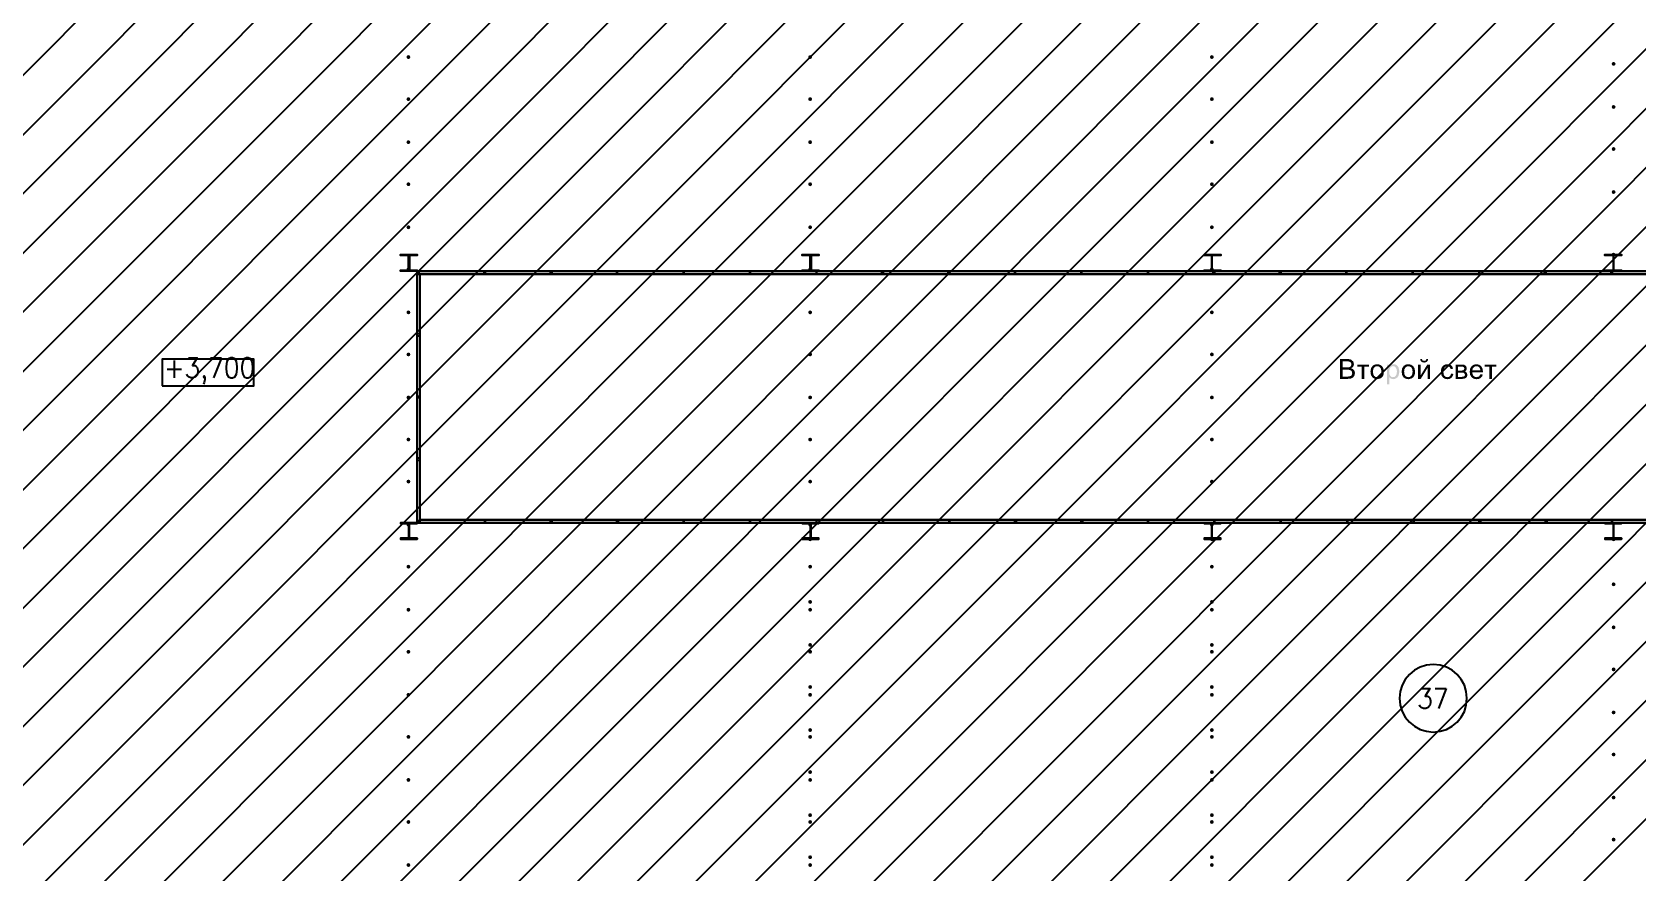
# Model space of a CAD drawing. Header units: millimetres. Extents: x 0 to 420, y 0 to 297.
# Drawn here: x 260.3 to 329.8, y 157.7 to 194.1 of the extents above; entities that cross this region are included whole.
import ezdxf

# ---------------------------------------------------------------- set-up
doc = ezdxf.new("R2010")
doc.units = ezdxf.units.MM
doc.layers.get('0').update_dxf_attribs({"linetype": 'CONTINUOUS'})
doc.styles.get("Standard").update_dxf_attribs({"font": 'STANDARD'})

msp = doc.modelspace()

# ---------------------------------------------------------------- hatches: boundary and pattern name
at = {"true_color": 0x000007}
for points in [[(276.690667, 192.997667), (276.665796, 192.937871), (276.606, 192.913), (276.546204, 192.937871), (276.521333, 192.997667), (276.546204, 193.057462), (276.606, 193.082333), (276.665796, 193.057463)], [(294.089667, 192.997667), (294.064796, 192.937871), (294.005, 192.913), (293.945204, 192.937871), (293.920333, 192.997667), (293.945204, 193.057462), (294.005, 193.082333), (294.064796, 193.057463)], [(311.488667, 192.997667), (311.463796, 192.937871), (311.404, 192.913), (311.344204, 192.937871), (311.319333, 192.997667), (311.344204, 193.057462), (311.404, 193.082333), (311.463796, 193.057463)], [(328.887667, 192.701333), (328.862796, 192.641537), (328.803, 192.616667), (328.743204, 192.641537), (328.718333, 192.701333), (328.743204, 192.761129), (328.803, 192.786), (328.862796, 192.761129)], [(276.690667, 191.177333), (276.665796, 191.117537), (276.606, 191.092667), (276.546204, 191.117537), (276.521333, 191.177333), (276.546204, 191.237129), (276.606, 191.262), (276.665796, 191.237129)], [(294.089667, 191.177333), (294.064796, 191.117537), (294.005, 191.092667), (293.945204, 191.117537), (293.920333, 191.177333), (293.945204, 191.237129), (294.005, 191.262), (294.064796, 191.237129)], [(311.488667, 191.177333), (311.463796, 191.117537), (311.404, 191.092667), (311.344204, 191.117537), (311.319333, 191.177333), (311.344204, 191.237129), (311.404, 191.262), (311.463796, 191.237129)], [(328.887667, 190.838667), (328.862796, 190.778871), (328.803, 190.754), (328.743204, 190.778871), (328.718333, 190.838667), (328.743204, 190.898462), (328.803, 190.923333), (328.862796, 190.898463)], [(276.690667, 189.314667), (276.665796, 189.254871), (276.606, 189.23), (276.546204, 189.254871), (276.521333, 189.314667), (276.546204, 189.374462), (276.606, 189.399333), (276.665796, 189.374463)], [(294.089667, 189.314667), (294.064796, 189.254871), (294.005, 189.23), (293.945204, 189.254871), (293.920333, 189.314667), (293.945204, 189.374462), (294.005, 189.399333), (294.064796, 189.374463)], [(311.488667, 189.314667), (311.463796, 189.254871), (311.404, 189.23), (311.344204, 189.254871), (311.319333, 189.314667), (311.344204, 189.374462), (311.404, 189.399333), (311.463796, 189.374463)], [(328.887667, 189.018333), (328.862796, 188.958537), (328.803, 188.933667), (328.743204, 188.958537), (328.718333, 189.018333), (328.743204, 189.078129), (328.803, 189.103), (328.862796, 189.078129)], [(276.690667, 187.494333), (276.665796, 187.434537), (276.606, 187.409667), (276.546204, 187.434537), (276.521333, 187.494333), (276.546204, 187.554129), (276.606, 187.579), (276.665796, 187.554129)], [(294.089667, 187.494333), (294.064796, 187.434537), (294.005, 187.409667), (293.945204, 187.434537), (293.920333, 187.494333), (293.945204, 187.554129), (294.005, 187.579), (294.064796, 187.554129)], [(311.488667, 187.494333), (311.463796, 187.434537), (311.404, 187.409667), (311.344204, 187.434537), (311.319333, 187.494333), (311.344204, 187.554129), (311.404, 187.579), (311.463796, 187.554129)], [(328.887667, 187.155667), (328.862796, 187.095871), (328.803, 187.071), (328.743204, 187.095871), (328.718333, 187.155667), (328.743204, 187.215462), (328.803, 187.240333), (328.862796, 187.215463)], [(276.690667, 185.631667), (276.665796, 185.571871), (276.606, 185.547), (276.546204, 185.571871), (276.521333, 185.631667), (276.546204, 185.691462), (276.606, 185.716333), (276.665796, 185.691463)], [(294.089667, 185.631667), (294.064796, 185.571871), (294.005, 185.547), (293.945204, 185.571871), (293.920333, 185.631667), (293.945204, 185.691462), (294.005, 185.716333), (294.064796, 185.691463)], [(311.488667, 185.631667), (311.463796, 185.571871), (311.404, 185.547), (311.344204, 185.571871), (311.319333, 185.631667), (311.344204, 185.691462), (311.404, 185.716333), (311.463796, 185.691463)], [(328.887667, 184.446333), (328.862796, 184.386537), (328.803, 184.361667), (328.743204, 184.386537), (328.718333, 184.446333), (328.743204, 184.506129), (328.803, 184.531), (328.862796, 184.506129)], [(276.690667, 183.811333), (276.665796, 183.751537), (276.606, 183.726667), (276.546204, 183.751537), (276.521333, 183.811333), (276.546204, 183.871129), (276.606, 183.896), (276.665796, 183.871129)], [(294.089667, 183.811333), (294.064796, 183.751537), (294.005, 183.726667), (293.945204, 183.751537), (293.920333, 183.811333), (293.945204, 183.871129), (294.005, 183.896), (294.064796, 183.871129)], [(311.488667, 183.811333), (311.463796, 183.751537), (311.404, 183.726667), (311.344204, 183.751537), (311.319333, 183.811333), (311.344204, 183.871129), (311.404, 183.896), (311.463796, 183.871129)], [(276.690667, 181.948667), (276.665796, 181.888871), (276.606, 181.864), (276.546204, 181.888871), (276.521333, 181.948667), (276.546204, 182.008462), (276.606, 182.033333), (276.665796, 182.008463)], [(294.089667, 181.948667), (294.064796, 181.888871), (294.005, 181.864), (293.945204, 181.888871), (293.920333, 181.948667), (293.945204, 182.008462), (294.005, 182.033333), (294.064796, 182.008463)], [(311.488667, 181.948667), (311.463796, 181.888871), (311.404, 181.864), (311.344204, 181.888871), (311.319333, 181.948667), (311.344204, 182.008462), (311.404, 182.033333), (311.463796, 182.008463)], [(276.690667, 180.128333), (276.665796, 180.068537), (276.606, 180.043667), (276.546204, 180.068537), (276.521333, 180.128333), (276.546204, 180.188129), (276.606, 180.213), (276.665796, 180.188129)], [(294.089667, 180.128333), (294.064796, 180.068537), (294.005, 180.043667), (293.945204, 180.068537), (293.920333, 180.128333), (293.945204, 180.188129), (294.005, 180.213), (294.064796, 180.188129)], [(311.488667, 180.128333), (311.463796, 180.068537), (311.404, 180.043667), (311.344204, 180.068537), (311.319333, 180.128333), (311.344204, 180.188129), (311.404, 180.213), (311.463796, 180.188129)], [(317.697319, 179.69177), (318.202783, 179.69177), (318.202783, 179.604678), (318.002692, 179.604678), (318.002692, 179.069999), (317.897961, 179.069999), (317.897961, 179.604678), (317.697319, 179.604678)], [(321.759784, 179.297651), (321.863413, 179.284422), (321.832889, 179.188579), (321.776321, 179.116301), (321.698186, 179.070688), (321.604341, 179.055668), (321.489413, 179.076407), (321.399289, 179.138901), (321.340998, 179.2406), (321.321568, 179.37868), (321.329836, 179.473075), (321.354641, 179.555069), (321.39674, 179.62087), (321.456616, 179.668068), (321.527654, 179.696593), (321.604893, 179.706102), (321.696946, 179.693286), (321.770808, 179.654839), (321.823725, 179.592827), (321.853491, 179.509318), (321.750965, 179.493333), (321.698599, 179.58759), (321.609302, 179.619561), (321.536886, 179.60516), (321.479767, 179.562235), (321.44256, 179.488165), (321.430157, 179.381436), (321.442146, 179.273122), (321.478113, 179.199535), (321.533235, 179.156885), (321.603239, 179.14276), (321.660221, 179.152268), (321.706867, 179.180794), (321.740767, 179.228887)], [(323.224647, 179.69177), (323.730111, 179.69177), (323.730111, 179.604678), (323.53002, 179.604678), (323.53002, 179.069999), (323.425289, 179.069999), (323.425289, 179.604678), (323.224647, 179.604678)], [(276.690667, 178.265667), (276.665796, 178.205871), (276.606, 178.181), (276.546204, 178.205871), (276.521333, 178.265667), (276.546204, 178.325462), (276.606, 178.350333), (276.665796, 178.325463)], [(294.089667, 178.265667), (294.064796, 178.205871), (294.005, 178.181), (293.945204, 178.205871), (293.920333, 178.265667), (293.945204, 178.325462), (294.005, 178.350333), (294.064796, 178.325463)], [(311.488667, 178.265667), (311.463796, 178.205871), (311.404, 178.181), (311.344204, 178.205871), (311.319333, 178.265667), (311.344204, 178.325462), (311.404, 178.350333), (311.463796, 178.325463)], [(276.690667, 176.445333), (276.665796, 176.385537), (276.606, 176.360667), (276.546204, 176.385537), (276.521333, 176.445333), (276.546204, 176.505129), (276.606, 176.53), (276.665796, 176.505129)], [(294.089667, 176.445333), (294.064796, 176.385537), (294.005, 176.360667), (293.945204, 176.385537), (293.920333, 176.445333), (293.945204, 176.505129), (294.005, 176.53), (294.064796, 176.505129)], [(311.488667, 176.445333), (311.463796, 176.385537), (311.404, 176.360667), (311.344204, 176.385537), (311.319333, 176.445333), (311.344204, 176.505129), (311.404, 176.53), (311.463796, 176.505129)], [(276.690667, 174.625), (276.665796, 174.565204), (276.606, 174.540333), (276.546204, 174.565204), (276.521333, 174.625), (276.546204, 174.684796), (276.606, 174.709667), (276.665796, 174.684796)], [(294.089667, 174.625), (294.064796, 174.565204), (294.005, 174.540333), (293.945204, 174.565204), (293.920333, 174.625), (293.945204, 174.684796), (294.005, 174.709667), (294.064796, 174.684796)], [(311.488667, 174.625), (311.463796, 174.565204), (311.404, 174.540333), (311.344204, 174.565204), (311.319333, 174.625), (311.344204, 174.684796), (311.404, 174.709667), (311.463796, 174.684796)], [(276.690667, 172.762333), (276.665796, 172.702537), (276.606, 172.677667), (276.546204, 172.702537), (276.521333, 172.762333), (276.546204, 172.822129), (276.606, 172.847), (276.665796, 172.822129)], [(294.089667, 172.762333), (294.064796, 172.702537), (294.005, 172.677667), (293.945204, 172.702537), (293.920333, 172.762333), (293.945204, 172.822129), (294.005, 172.847), (294.064796, 172.822129)], [(311.488667, 172.762333), (311.463796, 172.702537), (311.404, 172.677667), (311.344204, 172.702537), (311.319333, 172.762333), (311.344204, 172.822129), (311.404, 172.847), (311.463796, 172.822129)], [(294.089667, 172.127333), (294.064796, 172.067537), (294.005, 172.042667), (293.945204, 172.067537), (293.920333, 172.127333), (293.945204, 172.187129), (294.005, 172.212), (294.064796, 172.187129)], [(311.488667, 172.127333), (311.463796, 172.067537), (311.404, 172.042667), (311.344204, 172.067537), (311.319333, 172.127333), (311.344204, 172.187129), (311.404, 172.212), (311.463796, 172.187129)], [(328.887667, 172.127333), (328.862796, 172.067537), (328.803, 172.042667), (328.743204, 172.067537), (328.718333, 172.127333), (328.743204, 172.187129), (328.803, 172.212), (328.862796, 172.187129)], [(276.690667, 170.942), (276.665796, 170.882204), (276.606, 170.857333), (276.546204, 170.882204), (276.521333, 170.942), (276.546204, 171.001796), (276.606, 171.026667), (276.665796, 171.001796)], [(294.089667, 170.942), (294.064796, 170.882204), (294.005, 170.857333), (293.945204, 170.882204), (293.920333, 170.942), (293.945204, 171.001796), (294.005, 171.026667), (294.064796, 171.001796)], [(311.488667, 170.942), (311.463796, 170.882204), (311.404, 170.857333), (311.344204, 170.882204), (311.319333, 170.942), (311.344204, 171.001796), (311.404, 171.026667), (311.463796, 171.001796)], [(328.887667, 170.18), (328.862796, 170.120204), (328.803, 170.095333), (328.743204, 170.120204), (328.718333, 170.18), (328.743204, 170.239796), (328.803, 170.264667), (328.862796, 170.239796)], [(276.690667, 169.079333), (276.665796, 169.019537), (276.606, 168.994667), (276.546204, 169.019537), (276.521333, 169.079333), (276.546204, 169.139129), (276.606, 169.164), (276.665796, 169.139129)], [(294.089667, 169.418), (294.064796, 169.358204), (294.005, 169.333333), (293.945204, 169.358204), (293.920333, 169.418), (293.945204, 169.477796), (294.005, 169.502667), (294.064796, 169.477796)], [(294.089667, 169.079333), (294.064796, 169.019537), (294.005, 168.994667), (293.945204, 169.019537), (293.920333, 169.079333), (293.945204, 169.139129), (294.005, 169.164), (294.064796, 169.139129)], [(311.488667, 169.418), (311.463796, 169.358204), (311.404, 169.333333), (311.344204, 169.358204), (311.319333, 169.418), (311.344204, 169.477796), (311.404, 169.502667), (311.463796, 169.477796)], [(311.488667, 169.079333), (311.463796, 169.019537), (311.404, 168.994667), (311.344204, 169.019537), (311.319333, 169.079333), (311.344204, 169.139129), (311.404, 169.164), (311.463796, 169.139129)], [(328.887667, 168.317333), (328.862796, 168.257537), (328.803, 168.232667), (328.743204, 168.257537), (328.718333, 168.317333), (328.743204, 168.377129), (328.803, 168.402), (328.862796, 168.377129)], [(294.089667, 167.555333), (294.064796, 167.495537), (294.005, 167.470667), (293.945204, 167.495537), (293.920333, 167.555333), (293.945204, 167.615129), (294.005, 167.64), (294.064796, 167.615129)], [(311.488667, 167.555333), (311.463796, 167.495537), (311.404, 167.470667), (311.344204, 167.495537), (311.319333, 167.555333), (311.344204, 167.615129), (311.404, 167.64), (311.463796, 167.615129)], [(276.690667, 167.259), (276.665796, 167.199204), (276.606, 167.174333), (276.546204, 167.199204), (276.521333, 167.259), (276.546204, 167.318796), (276.606, 167.343667), (276.665796, 167.318796)], [(294.089667, 167.259), (294.064796, 167.199204), (294.005, 167.174333), (293.945204, 167.199204), (293.920333, 167.259), (293.945204, 167.318796), (294.005, 167.343667), (294.064796, 167.318796)], [(311.488667, 167.259), (311.463796, 167.199204), (311.404, 167.174333), (311.344204, 167.199204), (311.319333, 167.259), (311.344204, 167.318796), (311.404, 167.343667), (311.463796, 167.318796)], [(328.887667, 166.497), (328.862796, 166.437204), (328.803, 166.412333), (328.743204, 166.437204), (328.718333, 166.497), (328.743204, 166.556796), (328.803, 166.581667), (328.862796, 166.556796)], [(276.690667, 165.396333), (276.665796, 165.336537), (276.606, 165.311667), (276.546204, 165.336537), (276.521333, 165.396333), (276.546204, 165.456129), (276.606, 165.481), (276.665796, 165.456129)], [(294.089667, 165.735), (294.064796, 165.675204), (294.005, 165.650333), (293.945204, 165.675204), (293.920333, 165.735), (293.945204, 165.794796), (294.005, 165.819667), (294.064796, 165.794796)], [(294.089667, 165.396333), (294.064796, 165.336537), (294.005, 165.311667), (293.945204, 165.336537), (293.920333, 165.396333), (293.945204, 165.456129), (294.005, 165.481), (294.064796, 165.456129)], [(311.488667, 165.735), (311.463796, 165.675204), (311.404, 165.650333), (311.344204, 165.675204), (311.319333, 165.735), (311.344204, 165.794796), (311.404, 165.819667), (311.463796, 165.794796)], [(311.488667, 165.396333), (311.463796, 165.336537), (311.404, 165.311667), (311.344204, 165.336537), (311.319333, 165.396333), (311.344204, 165.456129), (311.404, 165.481), (311.463796, 165.456129)], [(328.887667, 164.634333), (328.862796, 164.574537), (328.803, 164.549667), (328.743204, 164.574537), (328.718333, 164.634333), (328.743204, 164.694129), (328.803, 164.719), (328.862796, 164.694129)], [(276.690667, 163.576), (276.665796, 163.516204), (276.606, 163.491333), (276.546204, 163.516204), (276.521333, 163.576), (276.546204, 163.635796), (276.606, 163.660667), (276.665796, 163.635796)], [(294.089667, 163.872333), (294.064796, 163.812537), (294.005, 163.787667), (293.945204, 163.812537), (293.920333, 163.872333), (293.945204, 163.932129), (294.005, 163.957), (294.064796, 163.932129)], [(294.089667, 163.576), (294.064796, 163.516204), (294.005, 163.491333), (293.945204, 163.516204), (293.920333, 163.576), (293.945204, 163.635796), (294.005, 163.660667), (294.064796, 163.635796)], [(311.488667, 163.872333), (311.463796, 163.812537), (311.404, 163.787667), (311.344204, 163.812537), (311.319333, 163.872333), (311.344204, 163.932129), (311.404, 163.957), (311.463796, 163.932129)], [(311.488667, 163.576), (311.463796, 163.516204), (311.404, 163.491333), (311.344204, 163.516204), (311.319333, 163.576), (311.344204, 163.635796), (311.404, 163.660667), (311.463796, 163.635796)], [(328.887667, 162.814), (328.862796, 162.754204), (328.803, 162.729333), (328.743204, 162.754204), (328.718333, 162.814), (328.743204, 162.873796), (328.803, 162.898667), (328.862796, 162.873796)], [(294.089667, 162.052), (294.064796, 161.992204), (294.005, 161.967333), (293.945204, 161.992204), (293.920333, 162.052), (293.945204, 162.111796), (294.005, 162.136667), (294.064796, 162.111796)], [(311.488667, 162.052), (311.463796, 161.992204), (311.404, 161.967333), (311.344204, 161.992204), (311.319333, 162.052), (311.344204, 162.111796), (311.404, 162.136667), (311.463796, 162.111796)], [(276.690667, 161.713333), (276.665796, 161.653537), (276.606, 161.628667), (276.546204, 161.653537), (276.521333, 161.713333), (276.546204, 161.773129), (276.606, 161.798), (276.665796, 161.773129)], [(294.089667, 161.713333), (294.064796, 161.653537), (294.005, 161.628667), (293.945204, 161.653537), (293.920333, 161.713333), (293.945204, 161.773129), (294.005, 161.798), (294.064796, 161.773129)], [(311.488667, 161.713333), (311.463796, 161.653537), (311.404, 161.628667), (311.344204, 161.653537), (311.319333, 161.713333), (311.344204, 161.773129), (311.404, 161.798), (311.463796, 161.773129)], [(328.887667, 160.951333), (328.862796, 160.891537), (328.803, 160.866667), (328.743204, 160.891537), (328.718333, 160.951333), (328.743204, 161.011129), (328.803, 161.036), (328.862796, 161.011129)], [(276.690667, 159.893), (276.665796, 159.833204), (276.606, 159.808333), (276.546204, 159.833204), (276.521333, 159.893), (276.546204, 159.952796), (276.606, 159.977667), (276.665796, 159.952796)], [(294.089667, 160.189333), (294.064796, 160.129537), (294.005, 160.104667), (293.945204, 160.129537), (293.920333, 160.189333), (293.945204, 160.249129), (294.005, 160.274), (294.064796, 160.249129)], [(294.089667, 159.893), (294.064796, 159.833204), (294.005, 159.808333), (293.945204, 159.833204), (293.920333, 159.893), (293.945204, 159.952796), (294.005, 159.977667), (294.064796, 159.952796)], [(311.488667, 160.189333), (311.463796, 160.129537), (311.404, 160.104667), (311.344204, 160.129537), (311.319333, 160.189333), (311.344204, 160.249129), (311.404, 160.274), (311.463796, 160.249129)], [(311.488667, 159.893), (311.463796, 159.833204), (311.404, 159.808333), (311.344204, 159.833204), (311.319333, 159.893), (311.344204, 159.952796), (311.404, 159.977667), (311.463796, 159.952796)], [(328.887667, 159.131), (328.862796, 159.071204), (328.803, 159.046333), (328.743204, 159.071204), (328.718333, 159.131), (328.743204, 159.190796), (328.803, 159.215667), (328.862796, 159.190796)], [(276.690667, 158.030333), (276.665796, 157.970537), (276.606, 157.945667), (276.546204, 157.970537), (276.521333, 158.030333), (276.546204, 158.090129), (276.606, 158.115), (276.665796, 158.090129)], [(294.089667, 158.369), (294.064796, 158.309204), (294.005, 158.284333), (293.945204, 158.309204), (293.920333, 158.369), (293.945204, 158.428796), (294.005, 158.453667), (294.064796, 158.428796)], [(294.089667, 158.030333), (294.064796, 157.970537), (294.005, 157.945667), (293.945204, 157.970537), (293.920333, 158.030333), (293.945204, 158.090129), (294.005, 158.115), (294.064796, 158.090129)], [(311.488667, 158.369), (311.463796, 158.309204), (311.404, 158.284333), (311.344204, 158.309204), (311.319333, 158.369), (311.344204, 158.428796), (311.404, 158.453667), (311.463796, 158.428796)], [(311.488667, 158.030333), (311.463796, 157.970537), (311.404, 157.945667), (311.344204, 157.970537), (311.319333, 158.030333), (311.344204, 158.090129), (311.404, 158.115), (311.463796, 158.090129)]]:
    msp.add_hatch(color=0, dxfattribs=at).paths.add_polyline_path(points, flags=0)
h = msp.add_hatch(color=0, dxfattribs=at)
h.paths.add_polyline_path([(316.952644, 179.069999), (316.952644, 179.928793), (317.275105, 179.928793), (317.363437, 179.922178), (317.432752, 179.902334), (317.525908, 179.822408), (317.559532, 179.708858), (317.529766, 179.605229), (317.439367, 179.526957), (317.508338, 179.495675), (317.559532, 179.448684), (317.590813, 179.388877), (317.601424, 179.319149), (317.575517, 179.206701), (317.512678, 179.126774), (317.418421, 179.084331), (317.280066, 179.069999)], flags=0)
h.paths.add_polyline_path([(317.066745, 179.567747), (317.251954, 179.567747), (317.31679, 179.570227), (317.360543, 179.577669), (317.425586, 179.620663), (317.447635, 179.695629), (317.42724, 179.770594), (317.368811, 179.815242), (317.317135, 179.8242), (317.238173, 179.827369), (317.066745, 179.827369)], flags=0)
h.paths.add_polyline_path([(317.066745, 179.171423), (317.280066, 179.171423), (317.357787, 179.175281), (317.42283, 179.198984), (317.466376, 179.246388), (317.483464, 179.319149), (317.458659, 179.402382), (317.390309, 179.451991), (317.337047, 179.462671), (317.265183, 179.466323), (317.066745, 179.466323)], flags=0)
h = msp.add_hatch(color=0, dxfattribs=at)
h.paths.add_polyline_path([(318.271335, 179.380885), (318.295382, 179.531366), (318.367798, 179.6372), (318.456268, 179.688807), (318.562928, 179.706102), (318.679441, 179.685018), (318.77239, 179.621766), (318.833437, 179.521651), (318.853969, 179.389704), (318.844943, 179.282148), (318.81814, 179.200637), (318.773837, 179.139521), (318.71341, 179.093702), (318.562928, 179.055668), (318.444761, 179.076476), (318.351812, 179.139452), (318.291316, 179.241565)], flags=0)
h.paths.add_polyline_path([(318.379924, 179.380885), (318.392809, 179.276223), (318.431739, 179.20174), (318.490512, 179.157367), (318.562928, 179.14276), (318.634861, 179.157643), (318.693566, 179.202291), (318.732771, 179.277807), (318.745931, 179.384743), (318.732771, 179.48596), (318.693566, 179.559478), (318.634448, 179.604127), (318.562928, 179.61901), (318.490512, 179.604127), (318.431739, 179.559478), (318.392809, 179.485064)], flags=0)
h = msp.add_hatch(color=0, dxfattribs=at)
h.paths.add_polyline_path([(318.985899, 178.831874), (318.985899, 179.69177), (319.082361, 179.69177), (319.082361, 179.611293), (319.158429, 179.682399), (319.262609, 179.706102), (319.33716, 179.695766), (319.402617, 179.664761), (319.456085, 179.615151), (319.49467, 179.549005), (319.526089, 179.385846), (319.491914, 179.213866), (319.449677, 179.146067), (319.392144, 179.096458), (319.325172, 179.065934), (319.254892, 179.055668), (319.160634, 179.077716), (319.091732, 179.134491), (319.091732, 178.831874)], flags=0)
h.paths.add_polyline_path([(319.08181, 179.377577), (319.093868, 179.272915), (319.130317, 179.200086), (319.183647, 179.156953), (319.247726, 179.14276), (319.313045, 179.157367), (319.368442, 179.20174), (319.405925, 179.277532), (319.418603, 179.386397), (319.406269, 179.489819), (319.369544, 179.563888), (319.315663, 179.608537), (319.252687, 179.623419), (319.189021, 179.60771), (319.133624, 179.560581), (319.094695, 179.483342)], flags=0)
h = msp.add_hatch(color=0, dxfattribs=at)
h.paths.add_polyline_path([(319.62219, 179.380885), (319.646236, 179.531366), (319.718652, 179.6372), (319.807122, 179.688807), (319.913782, 179.706102), (320.030296, 179.685018), (320.123244, 179.621766), (320.184291, 179.521651), (320.204824, 179.389704), (320.195798, 179.282148), (320.168995, 179.200637), (320.124691, 179.139521), (320.064264, 179.093702), (319.913782, 179.055668), (319.795616, 179.076476), (319.702667, 179.139452), (319.642171, 179.241565)], flags=0)
h.paths.add_polyline_path([(319.730779, 179.380885), (319.743664, 179.276223), (319.782593, 179.20174), (319.841367, 179.157367), (319.913782, 179.14276), (319.985716, 179.157643), (320.04442, 179.202291), (320.083626, 179.277807), (320.096786, 179.384743), (320.083626, 179.48596), (320.04442, 179.559478), (319.985303, 179.604127), (319.913782, 179.61901), (319.841367, 179.604127), (319.782593, 179.559478), (319.743664, 179.485064)], flags=0)
h = msp.add_hatch(color=0, dxfattribs=at)
h.paths.add_polyline_path([(320.336753, 179.69177), (320.442586, 179.69177), (320.442586, 179.217725), (320.734731, 179.69177), (320.848281, 179.69177), (320.848281, 179.069999), (320.742999, 179.069999), (320.742999, 179.541288), (320.450855, 179.069999), (320.336753, 179.069999)], flags=0)
h.paths.add_polyline_path([(320.700004, 179.92769), (320.772213, 179.92769), (320.754092, 179.862716), (320.718194, 179.814691), (320.666104, 179.785201), (320.599132, 179.775555), (320.531677, 179.785201), (320.479518, 179.814691), (320.443689, 179.862302), (320.42605, 179.92769), (320.498259, 179.92769), (320.53023, 179.867608), (320.595824, 179.848315), (320.667482, 179.867057)], flags=0)
h = msp.add_hatch(color=0, dxfattribs=at)
h.paths.add_polyline_path([(321.96204, 179.69177), (322.204574, 179.69177), (322.28264, 179.688049), (322.337968, 179.676887), (322.412934, 179.622317), (322.444353, 179.526957), (322.425612, 179.449235), (322.37049, 179.394114), (322.443251, 179.338992), (322.472465, 179.244183), (322.453379, 179.166738), (322.409075, 179.112443), (322.338382, 179.080472), (322.242057, 179.069999), (321.96204, 179.069999)], flags=0)
h.paths.add_polyline_path([(322.067322, 179.429943), (322.17977, 179.429943), (322.236338, 179.431665), (322.271823, 179.437109), (322.317022, 179.465772), (322.337417, 179.517035), (322.32846, 179.558445), (322.302139, 179.585386), (322.255011, 179.599786), (322.183077, 179.604678), (322.067322, 179.604678)], flags=0)
h.paths.add_polyline_path([(322.067322, 179.15654), (322.206228, 179.15654), (322.281469, 179.161639), (322.328598, 179.177486), (322.354091, 179.205667), (322.363876, 179.249144), (322.344583, 179.304266), (322.294422, 179.336787), (322.194652, 179.343402), (322.067322, 179.343402)], flags=0)
h = msp.add_hatch(color=0, dxfattribs=at)
h.paths.add_polyline_path([(323.032084, 179.27009), (323.141225, 179.256861), (323.104018, 179.171974), (323.045313, 179.108584), (322.966007, 179.068897), (322.867271, 179.055668), (322.74497, 179.076476), (322.651194, 179.139452), (322.591181, 179.240738), (322.571268, 179.375924), (322.59125, 179.51483), (322.651745, 179.61901), (322.744763, 179.68426), (322.861758, 179.706102), (322.97462, 179.684742), (323.065157, 179.621215), (323.124688, 179.518757), (323.144532, 179.381987), (323.143981, 179.353875), (322.679857, 179.353875), (322.697221, 179.263338), (322.737735, 179.196779), (322.796371, 179.156127), (322.867822, 179.14276), (322.967041, 179.173077), (323.00349, 179.212282)], flags=0)
h.paths.add_polyline_path([(322.685921, 179.440967), (323.033186, 179.440967), (323.019544, 179.50918), (322.993499, 179.558376), (322.935208, 179.604265), (322.862861, 179.619561), (322.795888, 179.607227), (322.740491, 179.570503), (322.702044, 179.513796)], flags=0)

# ---------------------------------------------------------------- linework, layer by layer
at = {"color": 0, "true_color": 0x000006}
for points in [[(222.461667, 154.770666), (269.536334, 201.845333)], [(225.044001, 154.770666), (272.118667, 201.845333)], [(227.584001, 154.770666), (274.658667, 201.845333)], [(230.166334, 154.770666), (277.241001, 201.845333)], [(232.706334, 154.770666), (279.781001, 201.845333)], [(235.288667, 154.770666), (282.363334, 201.845333)], [(237.828667, 154.770666), (284.903334, 201.845333)], [(240.411001, 154.770666), (287.485667, 201.845333)], [(242.485334, 154.304999), (290.025667, 201.845333)], [(242.485334, 151.722666), (292.608001, 201.845333)], [(242.485334, 149.182666), (295.148001, 201.845333)], [(242.485334, 146.600333), (297.730334, 201.845333)], [(242.485334, 144.060333), (300.270334, 201.845333)], [(242.485334, 141.477999), (302.852667, 201.845333)], [(242.485334, 138.937999), (305.392667, 201.845333)], [(260.858001, 154.728333), (307.975, 201.845333)], [(263.440334, 154.728333), (310.515, 201.845333)], [(265.980334, 154.728333), (313.097334, 201.845333)], [(268.562667, 154.728333), (315.637334, 201.845333)], [(271.102667, 154.728333), (318.219667, 201.845333)], [(273.685001, 154.728333), (320.759667, 201.845333)], [(276.225001, 154.728333), (323.342, 201.845333)], [(278.807334, 154.728333), (325.924334, 201.845333)], [(281.347334, 154.728333), (328.464334, 201.845333)], [(283.929667, 154.728333), (331.046667, 201.845333)], [(286.469667, 154.728333), (333.586667, 201.845333)], [(289.052001, 154.728333), (336.169, 201.845333)], [(291.592001, 154.728333), (338.709, 201.845333)], [(294.174334, 154.728333), (341.291334, 201.845333)], [(296.756667, 154.728333), (343.831334, 201.845333)], [(299.296667, 154.728333), (346.413667, 201.845333)], [(301.879, 154.728333), (348.953667, 201.845333)], [(304.419, 154.728333), (351.536, 201.845333)], [(307.001334, 154.728333), (354.076, 201.845333)], [(309.541334, 154.728333), (356.658334, 201.845333)], [(312.123667, 154.728333), (359.198334, 201.845333)], [(314.663667, 154.728333), (361.780667, 201.845333)], [(317.246, 154.728333), (364.320667, 201.845333)], [(319.786, 154.728333), (366.903, 201.845333)], [(322.368334, 154.728333), (369.443, 201.845333)], [(324.908334, 154.728333), (372.025334, 201.845333)]]:
    msp.add_lwpolyline(points, dxfattribs=at)
at = {"color": 0, "true_color": 0x000007}
for points in [[(276.267333, 184.404), (276.267333, 184.446333)], [(276.436667, 184.404), (276.436667, 184.446333)], [(276.606, 183.726667), (276.606, 184.446333)], [(276.817667, 184.404), (276.817667, 184.446333)], [(276.987, 184.404), (276.987, 184.446333)], [(293.666333, 184.404), (293.666333, 184.446333)], [(293.835667, 184.404), (293.835667, 184.446333)], [(294.005, 183.726667), (294.005, 184.446333)], [(294.174333, 184.404), (294.174333, 184.446333)], [(294.343667, 184.404), (294.343667, 184.446333)], [(311.065333, 184.404), (311.065333, 184.446333)], [(311.234667, 184.404), (311.234667, 184.446333)], [(311.404, 183.726667), (311.404, 184.446333)], [(311.573333, 184.404), (311.573333, 184.446333)], [(311.742667, 184.404), (311.742667, 184.446333)], [(328.464333, 184.404), (328.464333, 184.446333)], [(328.633667, 184.404), (328.633667, 184.446333)], [(328.803, 183.726667), (328.803, 184.446333)], [(328.972333, 184.404), (328.972333, 184.446333)], [(329.141667, 184.404), (329.141667, 184.446333)], [(276.267333, 183.726667), (276.267333, 183.769)], [(276.436667, 183.726667), (276.436667, 183.769)], [(276.817667, 183.726667), (276.817667, 183.769)], [(276.987, 183.726667), (276.987, 183.769)], [(363.093, 183.599667), (277.114, 183.599667), (363.093, 183.599667), (363.093, 172.847), (363.22, 172.847), (363.22, 183.726667), (276.987, 183.726667), (363.22, 183.726667)], [(276.987, 183.726667), (276.987, 172.847)], [(276.987, 183.726667), (276.987, 172.847)], [(363.093, 183.599667), (277.114, 183.599667), (363.093, 183.599667), (363.093, 172.847), (363.22, 172.847), (363.22, 183.726667), (276.987, 183.726667), (363.22, 183.726667)], [(276.987, 183.726667), (276.987, 172.847)], [(276.987, 183.726667), (276.987, 172.847)], [(277.114, 172.974), (277.114, 183.599667)], [(277.114, 172.974), (277.114, 183.599667)], [(277.114, 172.974), (277.114, 183.599667)], [(277.114, 172.974), (277.114, 183.599667)], [(293.666333, 183.726667), (293.666333, 183.769)], [(293.835667, 183.726667), (293.835667, 183.769)], [(294.174333, 183.726667), (294.174333, 183.769)], [(294.343667, 183.726667), (294.343667, 183.769)], [(311.065333, 183.726667), (311.065333, 183.769)], [(311.234667, 183.726667), (311.234667, 183.769)], [(311.573333, 183.726667), (311.573333, 183.769)], [(311.742667, 183.726667), (311.742667, 183.769)], [(328.464333, 183.726667), (328.464333, 183.769)], [(328.633667, 183.726667), (328.633667, 183.769)], [(328.972333, 183.726667), (328.972333, 183.769)], [(329.141667, 183.726667), (329.141667, 183.769)], [(276.267333, 172.847), (276.267333, 172.804667)], [(276.436667, 172.847), (276.436667, 172.804667)], [(276.606, 172.847), (276.606, 172.127333)], [(276.817667, 172.847), (276.817667, 172.804667)], [(276.987, 172.847), (276.987, 172.804667)], [(293.666333, 172.847), (293.666333, 172.804667)], [(293.835667, 172.847), (293.835667, 172.804667)], [(294.005, 172.847), (294.005, 172.127333)], [(294.174333, 172.847), (294.174333, 172.804667)], [(294.343667, 172.847), (294.343667, 172.804667)], [(311.065333, 172.847), (311.065333, 172.804667)], [(311.234667, 172.847), (311.234667, 172.804667)], [(311.404, 172.847), (311.404, 172.127333)], [(311.573333, 172.847), (311.573333, 172.804667)], [(311.742667, 172.847), (311.742667, 172.804667)], [(328.464333, 172.847), (328.464333, 172.804667)], [(328.633667, 172.847), (328.633667, 172.804667)], [(328.803, 172.847), (328.803, 172.127333)], [(328.972333, 172.847), (328.972333, 172.804667)], [(329.141667, 172.847), (329.141667, 172.804667)], [(276.267333, 172.169667), (276.267333, 172.127333)], [(276.436667, 172.169667), (276.436667, 172.127333)], [(276.817667, 172.169667), (276.817667, 172.127333)], [(276.987, 172.169667), (276.987, 172.127333)], [(293.666333, 172.169667), (293.666333, 172.127333)], [(293.835667, 172.169667), (293.835667, 172.127333)], [(294.174333, 172.169667), (294.174333, 172.127333)], [(294.343667, 172.169667), (294.343667, 172.127333)], [(311.065333, 172.169667), (311.065333, 172.127333)], [(311.234667, 172.169667), (311.234667, 172.127333)], [(311.573333, 172.169667), (311.573333, 172.127333)], [(311.742667, 172.169667), (311.742667, 172.127333)], [(328.464333, 172.169667), (328.464333, 172.127333)], [(328.633667, 172.169667), (328.633667, 172.127333)], [(328.972333, 172.169667), (328.972333, 172.127333)], [(329.141667, 172.169667), (329.141667, 172.127333)], [(322.453, 165.248167), (322.423328, 165.54251), (322.338228, 165.816662), (322.203572, 166.064749), (322.025232, 166.280899), (321.809083, 166.459238), (321.560996, 166.593894), (321.286844, 166.678995), (320.9925, 166.708667), (320.698156, 166.678995), (320.424004, 166.593894), (320.175917, 166.459238), (319.959768, 166.280899), (319.781428, 166.064749), (319.646772, 165.816662), (319.561672, 165.54251), (319.532, 165.248167)], [(319.532, 165.248167), (319.561672, 164.953823), (319.646772, 164.679671), (319.781428, 164.431584), (319.959768, 164.215434), (320.175917, 164.037095), (320.424004, 163.902439), (320.698156, 163.817339), (320.9925, 163.787667), (321.286844, 163.817339), (321.560996, 163.902439), (321.809083, 164.037095), (322.025232, 164.215434), (322.203572, 164.431584), (322.338228, 164.679671), (322.423328, 164.953823), (322.453, 165.248167)]]:
    msp.add_lwpolyline(points, dxfattribs=at)
for points in [[(276.987, 183.726667), (276.267333, 183.726667), (276.267333, 183.769), (276.606, 183.769), (276.606, 184.404), (276.267333, 184.404), (276.267333, 184.446333), (276.987, 184.446333), (276.987, 184.404), (276.648333, 184.404), (276.648333, 183.769), (276.987, 183.769)], [(294.386, 183.726667), (293.666333, 183.726667), (293.666333, 183.769), (294.005, 183.769), (294.005, 184.404), (293.666333, 184.404), (293.666333, 184.446333), (294.386, 184.446333), (294.386, 184.404), (294.047333, 184.404), (294.047333, 183.769), (294.386, 183.769)], [(311.785, 183.726667), (311.065333, 183.726667), (311.065333, 183.769), (311.404, 183.769), (311.404, 184.404), (311.065333, 184.404), (311.065333, 184.446333), (311.785, 184.446333), (311.785, 184.404), (311.404, 184.404), (311.404, 183.769), (311.785, 183.769)], [(329.141667, 183.726667), (328.422, 183.726667), (328.422, 183.769), (328.803, 183.769), (328.803, 184.404), (328.422, 184.404), (328.422, 184.446333), (329.141667, 184.446333), (329.141667, 184.404), (328.803, 184.404), (328.803, 183.769), (329.141667, 183.769)], [(277.114, 172.974), (363.22, 172.974), (363.22, 172.847), (276.987, 172.847), (363.22, 172.847), (363.22, 172.974), (277.114, 172.974), (277.114, 183.599667), (363.093, 183.599667), (363.093, 172.847), (363.22, 172.847), (363.22, 183.726667), (276.987, 183.726667), (276.987, 172.847), (363.22, 172.847), (363.22, 172.974)], [(276.987, 172.847), (363.22, 172.847), (363.22, 183.726667), (276.987, 183.726667)], [(363.22, 183.726667), (276.987, 183.726667), (276.987, 172.847), (363.22, 172.847)], [(277.029333, 183.726667), (277.029333, 183.684333), (277.029333, 183.642), (277.029333, 183.599667), (277.071667, 183.599667), (277.071667, 183.642), (277.071667, 183.684333), (277.071667, 183.726667)], [(279.950333, 183.599667), (279.950333, 183.726667), (279.865667, 183.726667), (279.865667, 183.599667)], [(282.829, 183.599667), (282.829, 183.726667), (282.744333, 183.726667), (282.744333, 183.599667)], [(285.665333, 183.599667), (285.665333, 183.726667), (285.623, 183.726667), (285.623, 183.599667)], [(288.544, 183.599667), (288.544, 183.726667), (288.501667, 183.726667), (288.501667, 183.599667)], [(291.422667, 183.599667), (291.422667, 183.726667), (291.380333, 183.726667), (291.380333, 183.599667)], [(294.301333, 183.599667), (294.301333, 183.726667), (294.259, 183.726667), (294.259, 183.599667)], [(297.18, 183.599667), (297.18, 183.726667), (297.095333, 183.726667), (297.095333, 183.599667)], [(300.058667, 183.599667), (300.058667, 183.726667), (299.974, 183.726667), (299.974, 183.599667)], [(302.895, 183.599667), (302.895, 183.726667), (302.852667, 183.726667), (302.852667, 183.599667)], [(305.773667, 183.599667), (305.773667, 183.726667), (305.731333, 183.726667), (305.731333, 183.599667)], [(308.652333, 183.599667), (308.652333, 183.726667), (308.61, 183.726667), (308.61, 183.599667)], [(311.531, 183.599667), (311.531, 183.726667), (311.446333, 183.726667), (311.446333, 183.599667)], [(314.409667, 183.599667), (314.409667, 183.726667), (314.325, 183.726667), (314.325, 183.599667)], [(317.246, 183.599667), (317.246, 183.726667), (317.203667, 183.726667), (317.203667, 183.599667)], [(320.124667, 183.599667), (320.124667, 183.726667), (320.082333, 183.726667), (320.082333, 183.599667)], [(323.003333, 183.599667), (323.003333, 183.726667), (322.961, 183.726667), (322.961, 183.599667)], [(325.882, 183.599667), (325.882, 183.726667), (325.797333, 183.726667), (325.797333, 183.599667)], [(328.760667, 183.599667), (328.760667, 183.726667), (328.676, 183.726667), (328.676, 183.599667)], [(277.114, 181.017333), (276.987, 181.017333), (276.987, 180.932667), (277.114, 180.932667)], [(265.938, 178.773667), (269.917333, 178.773667), (269.917333, 179.916667), (265.938, 179.916667)], [(277.114, 178.308), (276.987, 178.308), (276.987, 178.265667), (277.114, 178.265667)], [(277.114, 175.641), (276.987, 175.641), (276.987, 175.556333), (277.114, 175.556333)], [(276.987, 172.847), (276.267333, 172.847), (276.267333, 172.804667), (276.606, 172.804667), (276.606, 172.169667), (276.267333, 172.169667), (276.267333, 172.127333), (276.987, 172.127333), (276.987, 172.169667), (276.648333, 172.169667), (276.648333, 172.804667), (276.987, 172.804667)], [(277.114, 172.974), (363.22, 172.974), (363.22, 172.847), (276.987, 172.847), (363.22, 172.847), (363.22, 172.974)], [(276.987, 172.889333), (277.029333, 172.889333), (277.071667, 172.889333), (277.114, 172.889333), (277.114, 172.931667), (277.071667, 172.931667), (277.029333, 172.931667), (276.987, 172.931667)], [(279.908, 172.974), (279.908, 172.847), (279.950333, 172.847), (279.950333, 172.974)], [(282.744333, 172.974), (282.744333, 172.847), (282.829, 172.847), (282.829, 172.974)], [(285.623, 172.974), (285.623, 172.847), (285.707667, 172.847), (285.707667, 172.974)], [(288.501667, 172.974), (288.501667, 172.847), (288.544, 172.847), (288.544, 172.974)], [(291.380333, 172.974), (291.380333, 172.847), (291.422667, 172.847), (291.422667, 172.974)], [(294.386, 172.847), (293.666333, 172.847), (293.666333, 172.804667), (294.005, 172.804667), (294.005, 172.169667), (293.666333, 172.169667), (293.666333, 172.127333), (294.386, 172.127333), (294.386, 172.169667), (294.047333, 172.169667), (294.047333, 172.804667), (294.386, 172.804667)], [(294.259, 172.974), (294.259, 172.847), (294.301333, 172.847), (294.301333, 172.974)], [(297.137667, 172.974), (297.137667, 172.847), (297.18, 172.847), (297.18, 172.974)], [(300.016333, 172.974), (300.016333, 172.847), (300.058667, 172.847), (300.058667, 172.974)], [(302.852667, 172.974), (302.852667, 172.847), (302.937333, 172.847), (302.937333, 172.974)], [(305.731333, 172.974), (305.731333, 172.847), (305.816, 172.847), (305.816, 172.974)], [(308.61, 172.974), (308.61, 172.847), (308.652333, 172.847), (308.652333, 172.974)], [(311.785, 172.847), (311.065333, 172.847), (311.065333, 172.804667), (311.404, 172.804667), (311.404, 172.169667), (311.065333, 172.169667), (311.065333, 172.127333), (311.785, 172.127333), (311.785, 172.169667), (311.404, 172.169667), (311.404, 172.804667), (311.785, 172.804667)], [(311.488667, 172.974), (311.488667, 172.847), (311.531, 172.847), (311.531, 172.974)], [(314.367333, 172.974), (314.367333, 172.847), (314.409667, 172.847), (314.409667, 172.974)], [(317.246, 172.974), (317.246, 172.847), (317.288333, 172.847), (317.288333, 172.974)], [(320.124667, 172.974), (320.124667, 172.847), (320.167, 172.847), (320.167, 172.974)], [(322.961, 172.974), (322.961, 172.847), (323.045667, 172.847), (323.045667, 172.974)], [(325.839667, 172.974), (325.839667, 172.847), (325.924333, 172.847), (325.924333, 172.974)], [(329.141667, 172.847), (328.422, 172.847), (328.422, 172.804667), (328.803, 172.804667), (328.803, 172.169667), (328.422, 172.169667), (328.422, 172.127333), (329.141667, 172.127333), (329.141667, 172.169667), (328.803, 172.169667), (328.803, 172.804667), (329.141667, 172.804667)], [(328.718333, 172.974), (328.718333, 172.847), (328.760667, 172.847), (328.760667, 172.974)]]:
    msp.add_lwpolyline(points, close=True, dxfattribs=at)
at = {"color": 0, "true_color": 0x0000fe}
msp.add_lwpolyline([(363.22, 183.726667), (363.22, 172.847), (276.987, 172.847), (276.987, 183.726667)], close=True, dxfattribs=at)
at = {"color": 0, "true_color": 0x000008}
msp.add_lwpolyline([(276.987, 172.847), (276.987, 183.726667), (363.22, 183.726667), (363.22, 172.847)], close=True, dxfattribs=at)

# ---------------------------------------------------------------- texts
at = {"color": 0, "true_color": 0x000007, "char_height": 0.872032, "attachment_point": 1}
for s, insert, width in [('+3,700', (266.02266, 179.984364), 3.43968177), ('37', (320.294007, 165.675702), 1.06581688)]:
    msp.add_mtext(s, dxfattribs=dict(at, insert=insert, width=width))

doc.saveas('drawing.dxf')
